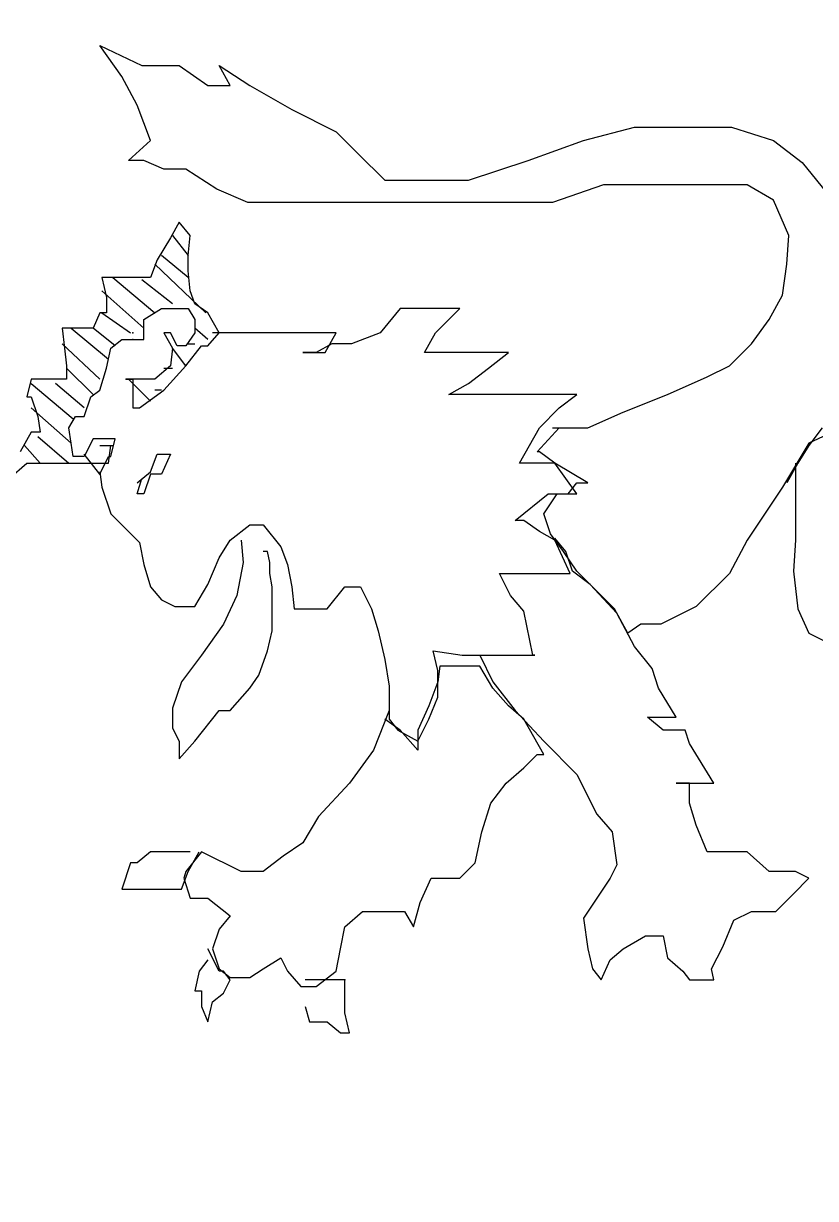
# Model space of a CAD drawing. Extents: x 731854 to 732444, y 4380981 to 4382008.
# Drawn here: x 731885.58 to 731889.17, y 4381842.19 to 4381847.51 of the extents above; entities that cross this region are included whole.
import ezdxf

# ---------------------------------------------------------------- set-up
doc = ezdxf.new("R2010")
doc.units = 0
doc.layers.get('0').update_dxf_attribs({"linetype": 'CONTINUOUS'})

msp = doc.modelspace()

# ---------------------------------------------------------------- linework, layer by layer
at = {"color": 0, "linetype": 'CONTINUOUS'}
for p, q in [((731886.03, 4381847.27), (731885.93, 4381847.41)), ((731885.93, 4381847.41), (731886.12, 4381847.32)), ((731886.03, 4381847.27), (731885.93, 4381847.41)), ((731885.93, 4381847.41), (731886.12, 4381847.32)), ((731886.12, 4381847.32), (731886.29, 4381847.32)), ((731886.12, 4381847.32), (731886.29, 4381847.32)), ((731886.29, 4381847.32), (731886.42, 4381847.23)), ((731886.29, 4381847.32), (731886.42, 4381847.23)), ((731886.47, 4381847.32), (731886.61, 4381847.23)), ((731886.52, 4381847.23), (731886.47, 4381847.32)), ((731886.47, 4381847.32), (731886.61, 4381847.23)), ((731886.52, 4381847.23), (731886.47, 4381847.32)), ((731886.1, 4381847.14), (731886.03, 4381847.27)), ((731886.1, 4381847.14), (731886.03, 4381847.27)), ((731886.42, 4381847.23), (731886.52, 4381847.23)), ((731886.42, 4381847.23), (731886.52, 4381847.23)), ((731886.61, 4381847.23), (731886.8, 4381847.12)), ((731886.61, 4381847.23), (731886.8, 4381847.12)), ((731886.16, 4381846.98), (731886.1, 4381847.14)), ((731886.16, 4381846.98), (731886.1, 4381847.14)), ((731886.8, 4381847.12), (731887, 4381847.02)), ((731886.8, 4381847.12), (731887, 4381847.02)), ((731887, 4381847.02), (731887.1, 4381846.92)), ((731887, 4381847.02), (731887.1, 4381846.92)), ((731888.12, 4381846.98), (731888.35, 4381847.04)), ((731888.12, 4381846.98), (731888.35, 4381847.04)), ((731888.35, 4381847.04), (731888.58, 4381847.04)), ((731888.35, 4381847.04), (731888.58, 4381847.04)), ((731888.58, 4381847.04), (731888.79, 4381847.04)), ((731888.58, 4381847.04), (731888.79, 4381847.04)), ((731888.79, 4381847.04), (731888.98, 4381846.98)), ((731888.79, 4381847.04), (731888.98, 4381846.98)), ((731886.06, 4381846.89), (731886.16, 4381846.98)), ((731886.06, 4381846.89), (731886.16, 4381846.98)), ((731887.87, 4381846.89), (731888.12, 4381846.98)), ((731887.87, 4381846.89), (731888.12, 4381846.98)), ((731888.98, 4381846.98), (731889.11, 4381846.88)), ((731888.98, 4381846.98), (731889.11, 4381846.88)), ((731886.13, 4381846.89), (731886.06, 4381846.89)), ((731886.13, 4381846.89), (731886.06, 4381846.89)), ((731886.22, 4381846.85), (731886.13, 4381846.89)), ((731886.22, 4381846.85), (731886.13, 4381846.89)), ((731887.1, 4381846.92), (731887.22, 4381846.8)), ((731887.1, 4381846.92), (731887.22, 4381846.8)), ((731887.6, 4381846.8), (731887.87, 4381846.89)), ((731887.6, 4381846.8), (731887.87, 4381846.89)), ((731886.32, 4381846.85), (731886.22, 4381846.85)), ((731886.32, 4381846.85), (731886.22, 4381846.85)), ((731886.46, 4381846.76), (731886.32, 4381846.85)), ((731886.46, 4381846.76), (731886.32, 4381846.85)), ((731889.11, 4381846.88), (731889.24, 4381846.72)), ((731889.11, 4381846.88), (731889.24, 4381846.72)), ((731887.22, 4381846.8), (731887.34, 4381846.8)), ((731887.22, 4381846.8), (731887.34, 4381846.8)), ((731887.34, 4381846.8), (731887.6, 4381846.8)), ((731887.34, 4381846.8), (731887.6, 4381846.8)), ((731886.6, 4381846.7), (731886.46, 4381846.76)), ((731886.6, 4381846.7), (731886.46, 4381846.76)), ((731888.21, 4381846.78), (731887.98, 4381846.7)), ((731888.21, 4381846.78), (731887.98, 4381846.7)), ((731888.49, 4381846.78), (731888.21, 4381846.78)), ((731888.49, 4381846.78), (731888.21, 4381846.78)), ((731888.69, 4381846.78), (731888.49, 4381846.78)), ((731888.69, 4381846.78), (731888.49, 4381846.78)), ((731888.86, 4381846.78), (731888.69, 4381846.78)), ((731888.86, 4381846.78), (731888.69, 4381846.78)), ((731888.98, 4381846.71), (731888.86, 4381846.78)), ((731888.98, 4381846.71), (731888.86, 4381846.78)), ((731886.81, 4381846.7), (731886.6, 4381846.7)), ((731886.81, 4381846.7), (731886.6, 4381846.7)), ((731886.99, 4381846.7), (731886.81, 4381846.7)), ((731886.99, 4381846.7), (731886.81, 4381846.7)), ((731887.11, 4381846.7), (731886.99, 4381846.7)), ((731887.11, 4381846.7), (731886.99, 4381846.7)), ((731887.33, 4381846.7), (731887.11, 4381846.7)), ((731887.33, 4381846.7), (731887.11, 4381846.7)), ((731887.59, 4381846.7), (731887.33, 4381846.7)), ((731887.59, 4381846.7), (731887.33, 4381846.7)), ((731887.78, 4381846.7), (731887.59, 4381846.7)), ((731887.78, 4381846.7), (731887.59, 4381846.7)), ((731887.98, 4381846.7), (731887.78, 4381846.7)), ((731887.98, 4381846.7), (731887.78, 4381846.7)), ((731889.05, 4381846.55), (731888.98, 4381846.71)), ((731889.05, 4381846.55), (731888.98, 4381846.71)), ((731886.29, 4381846.61), (731886.25, 4381846.54)), ((731886.29, 4381846.61), (731886.25, 4381846.54)), ((731886.34, 4381846.55), (731886.29, 4381846.61)), ((731886.34, 4381846.55), (731886.29, 4381846.61)), ((731886.25, 4381846.54), (731886.19, 4381846.44)), ((731886.25, 4381846.54), (731886.19, 4381846.44)), ((731886.26, 4381846.55), (731886.33, 4381846.46)), ((731886.26, 4381846.55), (731886.33, 4381846.46)), ((731886.33, 4381846.46), (731886.34, 4381846.55)), ((731886.33, 4381846.46), (731886.34, 4381846.55)), ((731889.04, 4381846.42), (731889.05, 4381846.55)), ((731889.04, 4381846.42), (731889.05, 4381846.55)), ((731886.19, 4381846.44), (731886.16, 4381846.36)), ((731886.19, 4381846.44), (731886.16, 4381846.36)), ((731886.18, 4381846.42), (731886.41, 4381846.2)), ((731886.18, 4381846.42), (731886.41, 4381846.2)), ((731886.33, 4381846.36), (731886.21, 4381846.46)), ((731886.33, 4381846.36), (731886.21, 4381846.46)), ((731886.33, 4381846.39), (731886.33, 4381846.46)), ((731886.33, 4381846.39), (731886.33, 4381846.46)), ((731889.02, 4381846.28), (731889.04, 4381846.42)), ((731889.02, 4381846.28), (731889.04, 4381846.42)), ((731886, 4381846.36), (731885.94, 4381846.36)), ((731885.94, 4381846.36), (731885.96, 4381846.27)), ((731886, 4381846.36), (731885.94, 4381846.36)), ((731885.94, 4381846.36), (731885.96, 4381846.27)), ((731885.99, 4381846.36), (731886.18, 4381846.2)), ((731885.99, 4381846.36), (731886.18, 4381846.2)), ((731886.05, 4381846.36), (731886, 4381846.36)), ((731886.05, 4381846.36), (731886, 4381846.36)), ((731886.12, 4381846.36), (731886.05, 4381846.36)), ((731886.12, 4381846.36), (731886.05, 4381846.36)), ((731886.16, 4381846.36), (731886.12, 4381846.36)), ((731886.16, 4381846.36), (731886.12, 4381846.36)), ((731886.34, 4381846.3), (731886.33, 4381846.39)), ((731886.34, 4381846.3), (731886.33, 4381846.39)), ((731886.26, 4381846.24), (731886.12, 4381846.35)), ((731886.26, 4381846.24), (731886.12, 4381846.35)), ((731886.13, 4381846.13), (731885.94, 4381846.3)), ((731886.13, 4381846.13), (731885.94, 4381846.3)), ((731885.96, 4381846.27), (731885.96, 4381846.2)), ((731885.96, 4381846.27), (731885.96, 4381846.2)), ((731886.36, 4381846.24), (731886.34, 4381846.3)), ((731886.36, 4381846.24), (731886.34, 4381846.3)), ((731888.96, 4381846.17), (731889.02, 4381846.28)), ((731888.96, 4381846.17), (731889.02, 4381846.28)), ((731885.93, 4381846.2), (731885.9, 4381846.13)), ((731885.93, 4381846.2), (731885.9, 4381846.13)), ((731885.96, 4381846.2), (731885.93, 4381846.2)), ((731885.96, 4381846.2), (731885.93, 4381846.2)), ((731885.94, 4381846.2), (731886.07, 4381846.11)), ((731885.94, 4381846.2), (731886.07, 4381846.11)), ((731886.13, 4381846.17), (731886.21, 4381846.22)), ((731886.13, 4381846.17), (731886.21, 4381846.22)), ((731886.21, 4381846.22), (731886.27, 4381846.22)), ((731886.21, 4381846.22), (731886.27, 4381846.22)), ((731886.27, 4381846.22), (731886.33, 4381846.22)), ((731886.27, 4381846.22), (731886.33, 4381846.22)), ((731886.33, 4381846.22), (731886.36, 4381846.17)), ((731886.33, 4381846.22), (731886.36, 4381846.17)), ((731886.42, 4381846.2), (731886.36, 4381846.24)), ((731886.42, 4381846.2), (731886.36, 4381846.24)), ((731886.47, 4381846.11), (731886.42, 4381846.2)), ((731886.47, 4381846.11), (731886.42, 4381846.2)), ((731887.29, 4381846.22), (731887.2, 4381846.11)), ((731887.29, 4381846.22), (731887.2, 4381846.11)), ((731887.4, 4381846.22), (731887.29, 4381846.22)), ((731887.4, 4381846.22), (731887.29, 4381846.22)), ((731887.56, 4381846.22), (731887.4, 4381846.22)), ((731887.56, 4381846.22), (731887.4, 4381846.22)), ((731887.51, 4381846.17), (731887.56, 4381846.22)), ((731887.51, 4381846.17), (731887.56, 4381846.22)), ((731886.13, 4381846.08), (731886.13, 4381846.17)), ((731886.13, 4381846.08), (731886.13, 4381846.17)), ((731886.36, 4381846.17), (731886.36, 4381846.11)), ((731886.36, 4381846.17), (731886.36, 4381846.11)), ((731887.45, 4381846.11), (731887.51, 4381846.17)), ((731887.45, 4381846.11), (731887.51, 4381846.17)), ((731888.88, 4381846.06), (731888.96, 4381846.17)), ((731888.88, 4381846.06), (731888.96, 4381846.17)), ((731885.78, 4381846.13), (731885.76, 4381846.13)), ((731885.76, 4381846.13), (731885.77, 4381846.04)), ((731885.78, 4381846.13), (731885.76, 4381846.13)), ((731885.76, 4381846.13), (731885.77, 4381846.04)), ((731885.86, 4381846.13), (731885.78, 4381846.13)), ((731885.86, 4381846.13), (731885.78, 4381846.13)), ((731885.8, 4381846.13), (731885.97, 4381845.99)), ((731885.8, 4381846.13), (731885.97, 4381845.99)), ((731885.9, 4381846.13), (731885.86, 4381846.13)), ((731885.9, 4381846.13), (731885.86, 4381846.13)), ((731886, 4381846.05), (731885.9, 4381846.13)), ((731886, 4381846.05), (731885.9, 4381846.13)), ((731886.25, 4381846.11), (731886.22, 4381846.11)), ((731886.22, 4381846.11), (731886.26, 4381846.04)), ((731886.25, 4381846.11), (731886.22, 4381846.11)), ((731886.22, 4381846.11), (731886.26, 4381846.04)), ((731886.28, 4381846.05), (731886.25, 4381846.11)), ((731886.28, 4381846.05), (731886.25, 4381846.11)), ((731886.36, 4381846.11), (731886.32, 4381846.05)), ((731886.36, 4381846.11), (731886.32, 4381846.05)), ((731886.42, 4381846.08), (731886.36, 4381846.13)), ((731886.42, 4381846.08), (731886.36, 4381846.13)), ((731886.42, 4381846.05), (731886.47, 4381846.11)), ((731886.42, 4381846.05), (731886.47, 4381846.11)), ((731886.47, 4381846.11), (731886.44, 4381846.11)), ((731886.47, 4381846.11), (731886.44, 4381846.11)), ((731886.52, 4381846.11), (731886.47, 4381846.11)), ((731886.52, 4381846.11), (731886.47, 4381846.11)), ((731886.6, 4381846.11), (731886.52, 4381846.11)), ((731886.6, 4381846.11), (731886.52, 4381846.11)), ((731886.75, 4381846.11), (731886.6, 4381846.11)), ((731886.75, 4381846.11), (731886.6, 4381846.11)), ((731886.85, 4381846.11), (731886.75, 4381846.11)), ((731886.85, 4381846.11), (731886.75, 4381846.11)), ((731886.98, 4381846.11), (731886.85, 4381846.11)), ((731886.98, 4381846.11), (731886.85, 4381846.11)), ((731886.95, 4381846.02), (731887, 4381846.11)), ((731886.95, 4381846.02), (731887, 4381846.11)), ((731887, 4381846.11), (731886.98, 4381846.11)), ((731887, 4381846.11), (731886.98, 4381846.11)), ((731887.2, 4381846.11), (731887.07, 4381846.06)), ((731887.2, 4381846.11), (731887.07, 4381846.06)), ((731887.4, 4381846.02), (731887.45, 4381846.11)), ((731887.4, 4381846.02), (731887.45, 4381846.11)), ((731885.93, 4381845.9), (731885.76, 4381846.06)), ((731885.93, 4381845.9), (731885.76, 4381846.06)), ((731885.77, 4381846.04), (731885.78, 4381845.96)), ((731885.77, 4381846.04), (731885.78, 4381845.96)), ((731885.96, 4381845.95), (731885.98, 4381846.04)), ((731885.96, 4381845.95), (731885.98, 4381846.04)), ((731885.98, 4381846.04), (731886.03, 4381846.08)), ((731885.98, 4381846.04), (731886.03, 4381846.08)), ((731886.03, 4381846.08), (731886.08, 4381846.08)), ((731886.03, 4381846.08), (731886.08, 4381846.08)), ((731886.08, 4381846.08), (731886.13, 4381846.08)), ((731886.08, 4381846.08), (731886.13, 4381846.08)), ((731886.26, 4381846.04), (731886.25, 4381845.96)), ((731886.26, 4381846.04), (731886.25, 4381845.96)), ((731886.32, 4381845.96), (731886.26, 4381846.04)), ((731886.32, 4381845.96), (731886.26, 4381846.04)), ((731886.32, 4381846.05), (731886.28, 4381846.05)), ((731886.32, 4381846.05), (731886.28, 4381846.05)), ((731886.32, 4381845.96), (731886.39, 4381846.05)), ((731886.32, 4381845.96), (731886.39, 4381846.05)), ((731886.33, 4381846.06), (731886.36, 4381846.06)), ((731886.33, 4381846.06), (731886.36, 4381846.06)), ((731886.39, 4381846.05), (731886.42, 4381846.05)), ((731886.39, 4381846.05), (731886.42, 4381846.05)), ((731886.98, 4381846.06), (731886.91, 4381846.02)), ((731886.98, 4381846.06), (731886.91, 4381846.02)), ((731887.07, 4381846.06), (731886.98, 4381846.06)), ((731887.07, 4381846.06), (731886.98, 4381846.06)), ((731888.78, 4381845.96), (731888.88, 4381846.06)), ((731888.78, 4381845.96), (731888.88, 4381846.06)), ((731886.87, 4381846.02), (731886.85, 4381846.02)), ((731886.85, 4381846.02), (731886.95, 4381846.02)), ((731886.87, 4381846.02), (731886.85, 4381846.02)), ((731886.85, 4381846.02), (731886.95, 4381846.02)), ((731886.91, 4381846.02), (731886.87, 4381846.02)), ((731886.91, 4381846.02), (731886.87, 4381846.02)), ((731887.43, 4381846.02), (731887.4, 4381846.02)), ((731887.43, 4381846.02), (731887.4, 4381846.02)), ((731887.51, 4381846.02), (731887.43, 4381846.02)), ((731887.51, 4381846.02), (731887.43, 4381846.02)), ((731887.6, 4381846.02), (731887.51, 4381846.02)), ((731887.6, 4381846.02), (731887.51, 4381846.02)), ((731887.72, 4381846.02), (731887.6, 4381846.02)), ((731887.72, 4381846.02), (731887.6, 4381846.02)), ((731887.69, 4381845.95), (731887.78, 4381846.02)), ((731887.69, 4381845.95), (731887.78, 4381846.02)), ((731887.78, 4381846.02), (731887.72, 4381846.02)), ((731887.78, 4381846.02), (731887.72, 4381846.02)), ((731885.78, 4381845.96), (731885.78, 4381845.9)), ((731885.78, 4381845.96), (731885.78, 4381845.9)), ((731885.78, 4381845.95), (731885.9, 4381845.83)), ((731885.78, 4381845.95), (731885.9, 4381845.83)), ((731885.93, 4381845.85), (731885.96, 4381845.95)), ((731885.93, 4381845.85), (731885.96, 4381845.95)), ((731886.25, 4381845.96), (731886.18, 4381845.9)), ((731886.25, 4381845.96), (731886.18, 4381845.9)), ((731886.22, 4381845.85), (731886.32, 4381845.96)), ((731886.22, 4381845.85), (731886.32, 4381845.96)), ((731886.22, 4381845.95), (731886.26, 4381845.95)), ((731886.22, 4381845.95), (731886.26, 4381845.95)), ((731887.6, 4381845.88), (731887.69, 4381845.95)), ((731887.6, 4381845.88), (731887.69, 4381845.95)), ((731888.68, 4381845.91), (731888.78, 4381845.96)), ((731888.68, 4381845.91), (731888.78, 4381845.96)), ((731885.62, 4381845.9), (731885.6, 4381845.82)), ((731885.62, 4381845.9), (731885.6, 4381845.82)), ((731885.65, 4381845.9), (731885.62, 4381845.9)), ((731885.65, 4381845.9), (731885.62, 4381845.9)), ((731885.62, 4381845.88), (731885.81, 4381845.72)), ((731885.62, 4381845.88), (731885.81, 4381845.72)), ((731885.71, 4381845.9), (731885.65, 4381845.9)), ((731885.71, 4381845.9), (731885.65, 4381845.9)), ((731885.73, 4381845.9), (731885.71, 4381845.9)), ((731885.73, 4381845.9), (731885.71, 4381845.9)), ((731885.78, 4381845.9), (731885.73, 4381845.9)), ((731885.78, 4381845.9), (731885.73, 4381845.9)), ((731885.86, 4381845.77), (731885.73, 4381845.88)), ((731885.86, 4381845.77), (731885.73, 4381845.88)), ((731886.09, 4381845.9), (731886.05, 4381845.9)), ((731886.05, 4381845.9), (731886.08, 4381845.9)), ((731886.09, 4381845.9), (731886.05, 4381845.9)), ((731886.05, 4381845.9), (731886.08, 4381845.9)), ((731886.06, 4381845.9), (731886.16, 4381845.8)), ((731886.06, 4381845.9), (731886.16, 4381845.8)), ((731886.08, 4381845.9), (731886.08, 4381845.77)), ((731886.08, 4381845.9), (731886.08, 4381845.77)), ((731886.11, 4381845.9), (731886.09, 4381845.9)), ((731886.11, 4381845.9), (731886.09, 4381845.9)), ((731886.13, 4381845.9), (731886.11, 4381845.9)), ((731886.13, 4381845.9), (731886.11, 4381845.9)), ((731886.18, 4381845.9), (731886.13, 4381845.9)), ((731886.18, 4381845.9), (731886.13, 4381845.9)), ((731887.51, 4381845.83), (731887.6, 4381845.88)), ((731887.51, 4381845.83), (731887.6, 4381845.88)), ((731888.5, 4381845.83), (731888.68, 4381845.91)), ((731888.5, 4381845.83), (731888.68, 4381845.91)), ((731885.89, 4381845.82), (731885.93, 4381845.85)), ((731885.89, 4381845.82), (731885.93, 4381845.85)), ((731886.11, 4381845.77), (731886.22, 4381845.85)), ((731886.11, 4381845.77), (731886.22, 4381845.85)), ((731886.21, 4381845.85), (731886.18, 4381845.85)), ((731886.21, 4381845.85), (731886.18, 4381845.85)), ((731887.59, 4381845.83), (731887.51, 4381845.83)), ((731887.59, 4381845.83), (731887.51, 4381845.83)), ((731887.67, 4381845.83), (731887.59, 4381845.83)), ((731887.67, 4381845.83), (731887.59, 4381845.83)), ((731887.79, 4381845.83), (731887.67, 4381845.83)), ((731887.79, 4381845.83), (731887.67, 4381845.83)), ((731887.92, 4381845.83), (731887.79, 4381845.83)), ((731887.92, 4381845.83), (731887.79, 4381845.83)), ((731888.09, 4381845.83), (731887.92, 4381845.83)), ((731888.09, 4381845.83), (731887.92, 4381845.83)), ((731888.01, 4381845.77), (731888.09, 4381845.83)), ((731888.01, 4381845.77), (731888.09, 4381845.83)), ((731888.3, 4381845.75), (731888.5, 4381845.83)), ((731888.3, 4381845.75), (731888.5, 4381845.83)), ((731885.6, 4381845.82), (731885.62, 4381845.82)), ((731885.6, 4381845.82), (731885.62, 4381845.82)), ((731885.62, 4381845.82), (731885.65, 4381845.73)), ((731885.62, 4381845.82), (731885.65, 4381845.73)), ((731885.86, 4381845.73), (731885.89, 4381845.82)), ((731885.86, 4381845.73), (731885.89, 4381845.82)), ((731885.8, 4381845.61), (731885.62, 4381845.77)), ((731885.8, 4381845.61), (731885.62, 4381845.77)), ((731885.65, 4381845.73), (731885.66, 4381845.66)), ((731885.65, 4381845.73), (731885.66, 4381845.66)), ((731885.79, 4381845.68), (731885.82, 4381845.73)), ((731885.79, 4381845.68), (731885.82, 4381845.73)), ((731885.82, 4381845.73), (731885.86, 4381845.73)), ((731885.82, 4381845.73), (731885.86, 4381845.73)), ((731886.08, 4381845.77), (731886.11, 4381845.77)), ((731886.08, 4381845.77), (731886.11, 4381845.77)), ((731887.92, 4381845.68), (731888.01, 4381845.77)), ((731887.92, 4381845.68), (731888.01, 4381845.77)), ((731888.14, 4381845.68), (731888.3, 4381845.75)), ((731888.14, 4381845.68), (731888.3, 4381845.75)), ((731885.8, 4381845.61), (731885.79, 4381845.68)), ((731885.8, 4381845.61), (731885.79, 4381845.68)), ((731887.83, 4381845.52), (731887.92, 4381845.68)), ((731887.83, 4381845.52), (731887.92, 4381845.68)), ((731887.91, 4381845.57), (731888.01, 4381845.68)), ((731887.91, 4381845.57), (731888.01, 4381845.68)), ((731887.98, 4381845.68), (731888.14, 4381845.68)), ((731887.98, 4381845.68), (731888.14, 4381845.68)), ((731888.01, 4381845.68), (731888.07, 4381845.68)), ((731888.01, 4381845.68), (731888.07, 4381845.68)), ((731889.2, 4381845.68), (731889.14, 4381845.6)), ((731889.29, 4381845.68), (731889.14, 4381845.61)), ((731889.2, 4381845.68), (731889.14, 4381845.6)), ((731889.29, 4381845.68), (731889.14, 4381845.61)), ((731885.62, 4381845.66), (731885.57, 4381845.57)), ((731885.62, 4381845.66), (731885.57, 4381845.57)), ((731885.66, 4381845.66), (731885.62, 4381845.66)), ((731885.66, 4381845.66), (731885.62, 4381845.66)), ((731885.65, 4381845.64), (731885.79, 4381845.52)), ((731885.65, 4381845.64), (731885.79, 4381845.52)), ((731885.9, 4381845.63), (731885.86, 4381845.55)), ((731885.9, 4381845.63), (731885.86, 4381845.55)), ((731885.93, 4381845.63), (731885.9, 4381845.63)), ((731885.93, 4381845.63), (731885.9, 4381845.63)), ((731885.98, 4381845.63), (731885.93, 4381845.63)), ((731885.98, 4381845.63), (731885.93, 4381845.63)), ((731885.98, 4381845.55), (731886, 4381845.63)), ((731886, 4381845.63), (731885.98, 4381845.63)), ((731885.98, 4381845.55), (731886, 4381845.63)), ((731886, 4381845.63), (731885.98, 4381845.63)), ((731885.66, 4381845.52), (731885.59, 4381845.6)), ((731885.66, 4381845.52), (731885.59, 4381845.6)), ((731885.81, 4381845.55), (731885.8, 4381845.61)), ((731885.81, 4381845.55), (731885.8, 4381845.61)), ((731885.93, 4381845.47), (731885.86, 4381845.56)), ((731885.93, 4381845.47), (731885.86, 4381845.56)), ((731885.93, 4381845.6), (731885.97, 4381845.6)), ((731885.93, 4381845.6), (731885.97, 4381845.6)), ((731885.97, 4381845.6), (731885.98, 4381845.6)), ((731885.97, 4381845.52), (731885.98, 4381845.6)), ((731885.97, 4381845.6), (731885.98, 4381845.6)), ((731885.97, 4381845.52), (731885.98, 4381845.6)), ((731885.98, 4381845.6), (731885.99, 4381845.6)), ((731885.98, 4381845.6), (731885.99, 4381845.6)), ((731886.16, 4381845.48), (731886.19, 4381845.56)), ((731886.16, 4381845.48), (731886.19, 4381845.56)), ((731886.19, 4381845.56), (731886.25, 4381845.56)), ((731886.19, 4381845.56), (731886.25, 4381845.56)), ((731886.25, 4381845.56), (731886.21, 4381845.47)), ((731886.25, 4381845.56), (731886.21, 4381845.47)), ((731887.92, 4381845.57), (731887.91, 4381845.57)), ((731887.92, 4381845.57), (731887.91, 4381845.57)), ((731887.99, 4381845.52), (731887.92, 4381845.57)), ((731887.99, 4381845.52), (731887.92, 4381845.57)), ((731889.14, 4381845.61), (731889.02, 4381845.41)), ((731889.14, 4381845.61), (731889.02, 4381845.41)), ((731889.14, 4381845.6), (731889.09, 4381845.52)), ((731889.14, 4381845.6), (731889.09, 4381845.52)), ((731885.52, 4381845.45), (731885.6, 4381845.52)), ((731885.52, 4381845.45), (731885.6, 4381845.52)), ((731885.6, 4381845.52), (731885.68, 4381845.52)), ((731885.6, 4381845.52), (731885.68, 4381845.52)), ((731885.68, 4381845.52), (731885.76, 4381845.52)), ((731885.68, 4381845.52), (731885.76, 4381845.52)), ((731885.76, 4381845.52), (731885.82, 4381845.52)), ((731885.76, 4381845.52), (731885.82, 4381845.52)), ((731885.86, 4381845.55), (731885.81, 4381845.55)), ((731885.86, 4381845.55), (731885.81, 4381845.55)), ((731885.82, 4381845.52), (731885.86, 4381845.52)), ((731885.82, 4381845.52), (731885.86, 4381845.52)), ((731885.86, 4381845.52), (731885.89, 4381845.52)), ((731885.86, 4381845.52), (731885.89, 4381845.52)), ((731885.89, 4381845.52), (731885.9, 4381845.52)), ((731885.89, 4381845.52), (731885.9, 4381845.52)), ((731885.9, 4381845.52), (731885.94, 4381845.52)), ((731885.9, 4381845.52), (731885.94, 4381845.52)), ((731885.93, 4381845.47), (731885.97, 4381845.55)), ((731885.93, 4381845.47), (731885.97, 4381845.55)), ((731885.94, 4381845.52), (731885.97, 4381845.52)), ((731885.94, 4381845.52), (731885.97, 4381845.52)), ((731885.97, 4381845.55), (731885.98, 4381845.55)), ((731885.97, 4381845.55), (731885.98, 4381845.55)), ((731887.92, 4381845.52), (731887.83, 4381845.52)), ((731887.92, 4381845.52), (731887.83, 4381845.52)), ((731887.99, 4381845.52), (731887.92, 4381845.52)), ((731887.99, 4381845.52), (731887.92, 4381845.52)), ((731888.09, 4381845.38), (731887.99, 4381845.52)), ((731888.14, 4381845.43), (731887.99, 4381845.52)), ((731888.09, 4381845.38), (731887.99, 4381845.52)), ((731888.14, 4381845.43), (731887.99, 4381845.52)), ((731889.09, 4381845.52), (731889.04, 4381845.43)), ((731889.09, 4381845.52), (731889.04, 4381845.43)), ((731889.08, 4381845.52), (731889.08, 4381845.35)), ((731889.08, 4381845.52), (731889.08, 4381845.35)), ((731885.93, 4381845.48), (731885.94, 4381845.41)), ((731885.93, 4381845.48), (731885.94, 4381845.41)), ((731886.1, 4381845.43), (731886.16, 4381845.48)), ((731886.1, 4381845.43), (731886.16, 4381845.48)), ((731886.16, 4381845.47), (731886.13, 4381845.38)), ((731886.16, 4381845.47), (731886.13, 4381845.38)), ((731886.18, 4381845.47), (731886.16, 4381845.47)), ((731886.18, 4381845.47), (731886.16, 4381845.47)), ((731886.21, 4381845.47), (731886.18, 4381845.47)), ((731886.21, 4381845.47), (731886.18, 4381845.47)), ((731885.94, 4381845.41), (731885.98, 4381845.29)), ((731885.94, 4381845.41), (731885.98, 4381845.29)), ((731886.1, 4381845.38), (731886.12, 4381845.45)), ((731886.1, 4381845.38), (731886.12, 4381845.45)), ((731888.05, 4381845.38), (731888.09, 4381845.43)), ((731888.05, 4381845.38), (731888.09, 4381845.43)), ((731888.09, 4381845.43), (731888.14, 4381845.43)), ((731888.09, 4381845.43), (731888.14, 4381845.43)), ((731889.02, 4381845.41), (731888.86, 4381845.17)), ((731889.02, 4381845.41), (731888.86, 4381845.17)), ((731886.11, 4381845.38), (731886.1, 4381845.38)), ((731886.11, 4381845.38), (731886.1, 4381845.38)), ((731886.13, 4381845.38), (731886.11, 4381845.38)), ((731886.13, 4381845.38), (731886.11, 4381845.38)), ((731887.81, 4381845.26), (731887.96, 4381845.38)), ((731887.81, 4381845.26), (731887.96, 4381845.38)), ((731887.94, 4381845.29), (731888, 4381845.38)), ((731887.94, 4381845.29), (731888, 4381845.38)), ((731887.96, 4381845.38), (731888.05, 4381845.38)), ((731887.96, 4381845.38), (731888.05, 4381845.38)), ((731888, 4381845.38), (731888.07, 4381845.38)), ((731888, 4381845.38), (731888.07, 4381845.38)), ((731888.07, 4381845.38), (731888.09, 4381845.38)), ((731888.07, 4381845.38), (731888.09, 4381845.38)), ((731889.08, 4381845.35), (731889.08, 4381845.17)), ((731889.08, 4381845.35), (731889.08, 4381845.17)), ((731885.98, 4381845.29), (731886.06, 4381845.21)), ((731885.98, 4381845.29), (731886.06, 4381845.21)), ((731886.52, 4381845.17), (731886.61, 4381845.24)), ((731886.52, 4381845.17), (731886.61, 4381845.24)), ((731886.61, 4381845.24), (731886.67, 4381845.24)), ((731886.61, 4381845.24), (731886.67, 4381845.24)), ((731886.67, 4381845.24), (731886.75, 4381845.14)), ((731886.67, 4381845.24), (731886.75, 4381845.14)), ((731887.85, 4381845.26), (731887.81, 4381845.26)), ((731887.85, 4381845.26), (731887.81, 4381845.26)), ((731887.92, 4381845.21), (731887.85, 4381845.26)), ((731887.92, 4381845.21), (731887.85, 4381845.26)), ((731887.97, 4381845.2), (731887.94, 4381845.29)), ((731887.97, 4381845.2), (731887.94, 4381845.29)), ((731886.06, 4381845.21), (731886.11, 4381845.16)), ((731886.06, 4381845.21), (731886.11, 4381845.16)), ((731887.99, 4381845.17), (731887.92, 4381845.21)), ((731887.99, 4381845.17), (731887.92, 4381845.21)), ((731888.03, 4381845.12), (731887.97, 4381845.2)), ((731888.03, 4381845.12), (731887.97, 4381845.2)), ((731886.11, 4381845.16), (731886.13, 4381845.06)), ((731886.11, 4381845.16), (731886.13, 4381845.06)), ((731886.47, 4381845.09), (731886.52, 4381845.17)), ((731886.47, 4381845.09), (731886.52, 4381845.17)), ((731886.57, 4381845.17), (731886.58, 4381845.07)), ((731886.57, 4381845.17), (731886.58, 4381845.07)), ((731886.75, 4381845.14), (731886.78, 4381845.06)), ((731886.75, 4381845.14), (731886.78, 4381845.06)), ((731888.04, 4381845.12), (731887.99, 4381845.18)), ((731888.04, 4381845.12), (731887.99, 4381845.18)), ((731888.06, 4381845.02), (731887.99, 4381845.17)), ((731888.06, 4381845.02), (731887.99, 4381845.17)), ((731888.86, 4381845.17), (731888.78, 4381845.02)), ((731888.86, 4381845.17), (731888.78, 4381845.02)), ((731889.08, 4381845.17), (731889.07, 4381845.03)), ((731889.08, 4381845.17), (731889.07, 4381845.03)), ((731886.42, 4381844.97), (731886.47, 4381845.09)), ((731886.42, 4381844.97), (731886.47, 4381845.09)), ((731886.69, 4381845.12), (731886.67, 4381845.12)), ((731886.69, 4381845.12), (731886.67, 4381845.12)), ((731886.7, 4381845.07), (731886.69, 4381845.12)), ((731886.7, 4381845.07), (731886.69, 4381845.12)), ((731888.09, 4381845.03), (731888.03, 4381845.12)), ((731888.09, 4381845.03), (731888.03, 4381845.12)), ((731888.07, 4381845.03), (731888.04, 4381845.12)), ((731888.07, 4381845.03), (731888.04, 4381845.12)), ((731886.13, 4381845.06), (731886.16, 4381844.96)), ((731886.13, 4381845.06), (731886.16, 4381844.96)), ((731886.58, 4381845.07), (731886.55, 4381844.92)), ((731886.58, 4381845.07), (731886.55, 4381844.92)), ((731886.7, 4381845.02), (731886.7, 4381845.07)), ((731886.7, 4381845.02), (731886.7, 4381845.07)), ((731886.78, 4381845.06), (731886.8, 4381844.96)), ((731886.78, 4381845.06), (731886.8, 4381844.96)), ((731888.15, 4381844.97), (731888.07, 4381845.03)), ((731888.15, 4381844.97), (731888.07, 4381845.03)), ((731888.15, 4381844.97), (731888.09, 4381845.03)), ((731888.15, 4381844.97), (731888.09, 4381845.03)), ((731889.07, 4381845.03), (731889.09, 4381844.86)), ((731889.07, 4381845.03), (731889.09, 4381844.86)), ((731886.71, 4381844.96), (731886.7, 4381845.02)), ((731886.71, 4381844.96), (731886.7, 4381845.02)), ((731887.79, 4381844.92), (731887.74, 4381845.02)), ((731887.74, 4381845.02), (731887.87, 4381845.02)), ((731887.79, 4381844.92), (731887.74, 4381845.02)), ((731887.74, 4381845.02), (731887.87, 4381845.02)), ((731887.87, 4381845.02), (731888, 4381845.02)), ((731887.87, 4381845.02), (731888, 4381845.02)), ((731888, 4381845.02), (731888.06, 4381845.02)), ((731888, 4381845.02), (731888.06, 4381845.02)), ((731888.78, 4381845.02), (731888.63, 4381844.87)), ((731888.78, 4381845.02), (731888.63, 4381844.87)), ((731886.16, 4381844.96), (731886.21, 4381844.9)), ((731886.16, 4381844.96), (731886.21, 4381844.9)), ((731886.36, 4381844.87), (731886.42, 4381844.97)), ((731886.36, 4381844.87), (731886.42, 4381844.97)), ((731886.55, 4381844.92), (731886.49, 4381844.79)), ((731886.55, 4381844.92), (731886.49, 4381844.79)), ((731886.71, 4381844.86), (731886.71, 4381844.96)), ((731886.71, 4381844.86), (731886.71, 4381844.96)), ((731886.8, 4381844.96), (731886.81, 4381844.86)), ((731886.8, 4381844.96), (731886.81, 4381844.86)), ((731886.96, 4381844.86), (731887.04, 4381844.96)), ((731886.96, 4381844.86), (731887.04, 4381844.96)), ((731887.04, 4381844.96), (731887.11, 4381844.96)), ((731887.04, 4381844.96), (731887.11, 4381844.96)), ((731887.11, 4381844.96), (731887.16, 4381844.86)), ((731887.11, 4381844.96), (731887.16, 4381844.86)), ((731887.85, 4381844.85), (731887.79, 4381844.92)), ((731887.85, 4381844.85), (731887.79, 4381844.92)), ((731888.26, 4381844.86), (731888.15, 4381844.97)), ((731888.27, 4381844.84), (731888.15, 4381844.97)), ((731888.26, 4381844.86), (731888.15, 4381844.97)), ((731888.27, 4381844.84), (731888.15, 4381844.97)), ((731886.21, 4381844.9), (731886.27, 4381844.87)), ((731886.21, 4381844.9), (731886.27, 4381844.87)), ((731886.27, 4381844.87), (731886.36, 4381844.87)), ((731886.27, 4381844.87), (731886.36, 4381844.87)), ((731888.63, 4381844.87), (731888.47, 4381844.79)), ((731888.63, 4381844.87), (731888.47, 4381844.79)), ((731886.71, 4381844.76), (731886.71, 4381844.86)), ((731886.71, 4381844.76), (731886.71, 4381844.86)), ((731886.81, 4381844.86), (731886.89, 4381844.86)), ((731886.81, 4381844.86), (731886.89, 4381844.86)), ((731886.89, 4381844.86), (731886.96, 4381844.86)), ((731886.89, 4381844.86), (731886.96, 4381844.86)), ((731887.16, 4381844.86), (731887.19, 4381844.76)), ((731887.16, 4381844.86), (731887.19, 4381844.76)), ((731887.89, 4381844.65), (731887.85, 4381844.85)), ((731887.89, 4381844.65), (731887.85, 4381844.85)), ((731888.32, 4381844.75), (731888.26, 4381844.86)), ((731888.32, 4381844.75), (731888.26, 4381844.86)), ((731888.35, 4381844.69), (731888.27, 4381844.84)), ((731888.35, 4381844.69), (731888.27, 4381844.84)), ((731889.09, 4381844.86), (731889.14, 4381844.75)), ((731889.09, 4381844.86), (731889.14, 4381844.75)), ((731886.49, 4381844.79), (731886.39, 4381844.65)), ((731886.49, 4381844.79), (731886.39, 4381844.65)), ((731886.69, 4381844.67), (731886.71, 4381844.76)), ((731886.69, 4381844.67), (731886.71, 4381844.76)), ((731887.19, 4381844.76), (731887.22, 4381844.63)), ((731887.19, 4381844.76), (731887.22, 4381844.63)), ((731888.38, 4381844.79), (731888.32, 4381844.75)), ((731888.38, 4381844.79), (731888.32, 4381844.75)), ((731888.47, 4381844.79), (731888.38, 4381844.79)), ((731888.47, 4381844.79), (731888.38, 4381844.79)), ((731889.14, 4381844.75), (731889.3, 4381844.67)), ((731889.14, 4381844.75), (731889.3, 4381844.67)), ((731886.65, 4381844.56), (731886.69, 4381844.67)), ((731886.65, 4381844.56), (731886.69, 4381844.67)), ((731887.44, 4381844.67), (731887.57, 4381844.65)), ((731887.46, 4381844.58), (731887.44, 4381844.67)), ((731887.44, 4381844.67), (731887.57, 4381844.65)), ((731887.46, 4381844.58), (731887.44, 4381844.67)), ((731888.43, 4381844.59), (731888.35, 4381844.69)), ((731888.43, 4381844.59), (731888.35, 4381844.69)), ((731886.39, 4381844.65), (731886.3, 4381844.53)), ((731886.39, 4381844.65), (731886.3, 4381844.53)), ((731887.22, 4381844.63), (731887.24, 4381844.51)), ((731887.22, 4381844.63), (731887.24, 4381844.51)), ((731887.57, 4381844.65), (731887.68, 4381844.65)), ((731887.57, 4381844.65), (731887.68, 4381844.65)), ((731887.65, 4381844.65), (731887.71, 4381844.53)), ((731887.65, 4381844.65), (731887.71, 4381844.53)), ((731887.68, 4381844.65), (731887.76, 4381844.65)), ((731887.68, 4381844.65), (731887.76, 4381844.65)), ((731887.76, 4381844.65), (731887.81, 4381844.65)), ((731887.76, 4381844.65), (731887.81, 4381844.65)), ((731887.81, 4381844.65), (731887.9, 4381844.65)), ((731887.81, 4381844.65), (731887.9, 4381844.65)), ((731887.9, 4381844.65), (731887.89, 4381844.65)), ((731887.9, 4381844.65), (731887.89, 4381844.65)), ((731886.61, 4381844.5), (731886.65, 4381844.56)), ((731886.61, 4381844.5), (731886.65, 4381844.56)), ((731887.47, 4381844.6), (731887.46, 4381844.53)), ((731887.47, 4381844.6), (731887.46, 4381844.53)), ((731887.46, 4381844.46), (731887.46, 4381844.58)), ((731887.46, 4381844.46), (731887.46, 4381844.58)), ((731887.59, 4381844.6), (731887.47, 4381844.6)), ((731887.59, 4381844.6), (731887.47, 4381844.6)), ((731887.65, 4381844.6), (731887.59, 4381844.6)), ((731887.65, 4381844.6), (731887.59, 4381844.6)), ((731887.71, 4381844.5), (731887.65, 4381844.6)), ((731887.71, 4381844.5), (731887.65, 4381844.6)), ((731888.46, 4381844.5), (731888.43, 4381844.59)), ((731888.46, 4381844.5), (731888.43, 4381844.59)), ((731886.3, 4381844.53), (731886.26, 4381844.41)), ((731886.3, 4381844.53), (731886.26, 4381844.41)), ((731886.52, 4381844.4), (731886.61, 4381844.5)), ((731886.52, 4381844.4), (731886.61, 4381844.5)), ((731887.24, 4381844.51), (731887.24, 4381844.44)), ((731887.24, 4381844.51), (731887.24, 4381844.44)), ((731887.46, 4381844.53), (731887.42, 4381844.42)), ((731887.46, 4381844.53), (731887.42, 4381844.42)), ((731887.71, 4381844.53), (731887.81, 4381844.4)), ((731887.71, 4381844.53), (731887.81, 4381844.4)), ((731887.78, 4381844.42), (731887.71, 4381844.5)), ((731887.78, 4381844.42), (731887.71, 4381844.5)), ((731888.54, 4381844.37), (731888.46, 4381844.5)), ((731888.54, 4381844.37), (731888.46, 4381844.5)), ((731887.42, 4381844.36), (731887.46, 4381844.46)), ((731887.42, 4381844.36), (731887.46, 4381844.46)), ((731886.26, 4381844.41), (731886.26, 4381844.32)), ((731886.26, 4381844.41), (731886.26, 4381844.32)), ((731886.36, 4381844.26), (731886.47, 4381844.4)), ((731886.36, 4381844.26), (731886.47, 4381844.4)), ((731886.47, 4381844.4), (731886.52, 4381844.4)), ((731886.47, 4381844.4), (731886.52, 4381844.4)), ((731887.24, 4381844.4), (731887.17, 4381844.22)), ((731887.24, 4381844.4), (731887.17, 4381844.22)), ((731887.24, 4381844.44), (731887.24, 4381844.36)), ((731887.24, 4381844.44), (731887.24, 4381844.36)), ((731887.42, 4381844.42), (731887.37, 4381844.31)), ((731887.42, 4381844.42), (731887.37, 4381844.31)), ((731887.85, 4381844.36), (731887.78, 4381844.42)), ((731887.85, 4381844.36), (731887.78, 4381844.42)), ((731887.81, 4381844.4), (731887.94, 4381844.26)), ((731887.81, 4381844.4), (731887.94, 4381844.26)), ((731887.29, 4381844.31), (731887.22, 4381844.36)), ((731887.29, 4381844.31), (731887.22, 4381844.36)), ((731887.24, 4381844.36), (731887.28, 4381844.31)), ((731887.24, 4381844.36), (731887.28, 4381844.31)), ((731887.37, 4381844.26), (731887.42, 4381844.36)), ((731887.37, 4381844.26), (731887.42, 4381844.36)), ((731887.94, 4381844.2), (731887.85, 4381844.36)), ((731887.94, 4381844.2), (731887.85, 4381844.36)), ((731888.48, 4381844.31), (731888.41, 4381844.37)), ((731888.41, 4381844.37), (731888.44, 4381844.37)), ((731888.48, 4381844.31), (731888.41, 4381844.37)), ((731888.41, 4381844.37), (731888.44, 4381844.37)), ((731888.44, 4381844.37), (731888.54, 4381844.37)), ((731888.44, 4381844.37), (731888.54, 4381844.37)), ((731886.26, 4381844.32), (731886.29, 4381844.26)), ((731886.26, 4381844.32), (731886.29, 4381844.26)), ((731887.28, 4381844.31), (731887.37, 4381844.26)), ((731887.28, 4381844.31), (731887.37, 4381844.26)), ((731887.37, 4381844.22), (731887.29, 4381844.31)), ((731887.37, 4381844.22), (731887.29, 4381844.31)), ((731887.37, 4381844.31), (731887.37, 4381844.22)), ((731887.37, 4381844.31), (731887.37, 4381844.22)), ((731888.58, 4381844.31), (731888.48, 4381844.31)), ((731888.58, 4381844.31), (731888.48, 4381844.31)), ((731888.6, 4381844.25), (731888.58, 4381844.31)), ((731888.6, 4381844.25), (731888.58, 4381844.31)), ((731886.29, 4381844.26), (731886.29, 4381844.18)), ((731886.29, 4381844.18), (731886.36, 4381844.26)), ((731886.29, 4381844.26), (731886.29, 4381844.18)), ((731886.29, 4381844.18), (731886.36, 4381844.26)), ((731887.94, 4381844.26), (731888.09, 4381844.11)), ((731887.94, 4381844.26), (731888.09, 4381844.11)), ((731888.71, 4381844.07), (731888.6, 4381844.25)), ((731888.71, 4381844.07), (731888.6, 4381844.25)), ((731887.17, 4381844.22), (731887.06, 4381844.07)), ((731887.17, 4381844.22), (731887.06, 4381844.07)), ((731887.85, 4381844.14), (731887.91, 4381844.2)), ((731887.85, 4381844.14), (731887.91, 4381844.2)), ((731887.91, 4381844.2), (731887.94, 4381844.2)), ((731887.91, 4381844.2), (731887.94, 4381844.2)), ((731887.77, 4381844.07), (731887.85, 4381844.14)), ((731887.77, 4381844.07), (731887.85, 4381844.14)), ((731887.06, 4381844.07), (731886.92, 4381843.92)), ((731887.06, 4381844.07), (731886.92, 4381843.92)), ((731887.7, 4381843.98), (731887.77, 4381844.07)), ((731887.7, 4381843.98), (731887.77, 4381844.07)), ((731888.09, 4381844.11), (731888.18, 4381843.93)), ((731888.09, 4381844.11), (731888.18, 4381843.93)), ((731888.6, 4381844.07), (731888.54, 4381844.07)), ((731888.54, 4381844.07), (731888.57, 4381844.07)), ((731888.6, 4381844.07), (731888.54, 4381844.07)), ((731888.54, 4381844.07), (731888.57, 4381844.07)), ((731888.57, 4381844.07), (731888.64, 4381844.07)), ((731888.57, 4381844.07), (731888.64, 4381844.07)), ((731888.6, 4381843.98), (731888.6, 4381844.07)), ((731888.6, 4381843.98), (731888.6, 4381844.07)), ((731888.64, 4381844.07), (731888.71, 4381844.07)), ((731888.64, 4381844.07), (731888.71, 4381844.07)), ((731887.66, 4381843.85), (731887.7, 4381843.98)), ((731887.66, 4381843.85), (731887.7, 4381843.98)), ((731888.63, 4381843.88), (731888.6, 4381843.98)), ((731888.63, 4381843.88), (731888.6, 4381843.98)), ((731886.92, 4381843.92), (731886.85, 4381843.8)), ((731886.92, 4381843.92), (731886.85, 4381843.8)), ((731888.18, 4381843.93), (731888.25, 4381843.85)), ((731888.18, 4381843.93), (731888.25, 4381843.85)), ((731888.68, 4381843.76), (731888.63, 4381843.88)), ((731888.68, 4381843.76), (731888.63, 4381843.88)), ((731887.63, 4381843.71), (731887.66, 4381843.85)), ((731887.63, 4381843.71), (731887.66, 4381843.85)), ((731888.25, 4381843.85), (731888.27, 4381843.7)), ((731888.25, 4381843.85), (731888.27, 4381843.7)), ((731886.16, 4381843.76), (731886.1, 4381843.71)), ((731886.16, 4381843.76), (731886.1, 4381843.71)), ((731886.26, 4381843.76), (731886.16, 4381843.76)), ((731886.26, 4381843.76), (731886.16, 4381843.76)), ((731886.34, 4381843.76), (731886.26, 4381843.76)), ((731886.34, 4381843.76), (731886.26, 4381843.76)), ((731886.39, 4381843.76), (731886.32, 4381843.67)), ((731886.39, 4381843.76), (731886.32, 4381843.67)), ((731886.33, 4381843.67), (731886.38, 4381843.76)), ((731886.33, 4381843.67), (731886.38, 4381843.76)), ((731886.57, 4381843.67), (731886.39, 4381843.76)), ((731886.57, 4381843.67), (731886.39, 4381843.76)), ((731886.85, 4381843.8), (731886.76, 4381843.74)), ((731886.85, 4381843.8), (731886.76, 4381843.74)), ((731888.76, 4381843.76), (731888.68, 4381843.76)), ((731888.76, 4381843.76), (731888.68, 4381843.76)), ((731888.86, 4381843.76), (731888.76, 4381843.76)), ((731888.86, 4381843.76), (731888.76, 4381843.76)), ((731888.96, 4381843.67), (731888.86, 4381843.76)), ((731888.96, 4381843.67), (731888.86, 4381843.76)), ((731886.07, 4381843.71), (731886.03, 4381843.59)), ((731886.07, 4381843.71), (731886.03, 4381843.59)), ((731886.1, 4381843.71), (731886.07, 4381843.71)), ((731886.1, 4381843.71), (731886.07, 4381843.71)), ((731886.76, 4381843.74), (731886.67, 4381843.67)), ((731886.76, 4381843.74), (731886.67, 4381843.67)), ((731887.56, 4381843.64), (731887.63, 4381843.71)), ((731887.56, 4381843.64), (731887.63, 4381843.71)), ((731888.27, 4381843.7), (731888.24, 4381843.64)), ((731888.27, 4381843.7), (731888.24, 4381843.64)), ((731886.3, 4381843.59), (731886.33, 4381843.67)), ((731886.3, 4381843.59), (731886.33, 4381843.67)), ((731886.32, 4381843.67), (731886.31, 4381843.64)), ((731886.32, 4381843.67), (731886.31, 4381843.64)), ((731886.67, 4381843.67), (731886.57, 4381843.67)), ((731886.67, 4381843.67), (731886.57, 4381843.67)), ((731889.08, 4381843.67), (731888.96, 4381843.67)), ((731889.08, 4381843.67), (731888.96, 4381843.67)), ((731889.14, 4381843.64), (731889.08, 4381843.67)), ((731889.14, 4381843.64), (731889.08, 4381843.67)), ((731886.03, 4381843.59), (731886.1, 4381843.59)), ((731886.03, 4381843.59), (731886.1, 4381843.59)), ((731886.1, 4381843.59), (731886.16, 4381843.59)), ((731886.1, 4381843.59), (731886.16, 4381843.59)), ((731886.16, 4381843.59), (731886.22, 4381843.59)), ((731886.16, 4381843.59), (731886.22, 4381843.59)), ((731886.22, 4381843.59), (731886.26, 4381843.59)), ((731886.22, 4381843.59), (731886.26, 4381843.59)), ((731886.26, 4381843.59), (731886.29, 4381843.59)), ((731886.26, 4381843.59), (731886.29, 4381843.59)), ((731886.29, 4381843.59), (731886.3, 4381843.59)), ((731886.29, 4381843.59), (731886.3, 4381843.59)), ((731886.31, 4381843.64), (731886.34, 4381843.55)), ((731886.31, 4381843.64), (731886.34, 4381843.55)), ((731887.38, 4381843.53), (731887.43, 4381843.64)), ((731887.38, 4381843.53), (731887.43, 4381843.64)), ((731887.43, 4381843.64), (731887.46, 4381843.64)), ((731887.43, 4381843.64), (731887.46, 4381843.64)), ((731887.46, 4381843.64), (731887.51, 4381843.64)), ((731887.46, 4381843.64), (731887.51, 4381843.64)), ((731887.51, 4381843.64), (731887.54, 4381843.64)), ((731887.51, 4381843.64), (731887.54, 4381843.64)), ((731887.54, 4381843.64), (731887.56, 4381843.64)), ((731887.54, 4381843.64), (731887.56, 4381843.64)), ((731888.24, 4381843.64), (731888.18, 4381843.55)), ((731888.24, 4381843.64), (731888.18, 4381843.55)), ((731889.07, 4381843.57), (731889.14, 4381843.64)), ((731889.07, 4381843.57), (731889.14, 4381843.64)), ((731886.34, 4381843.55), (731886.42, 4381843.55)), ((731886.34, 4381843.55), (731886.42, 4381843.55)), ((731886.42, 4381843.55), (731886.52, 4381843.47)), ((731886.42, 4381843.55), (731886.52, 4381843.47)), ((731888.18, 4381843.55), (731888.12, 4381843.46)), ((731888.18, 4381843.55), (731888.12, 4381843.46)), ((731888.99, 4381843.49), (731889.07, 4381843.57)), ((731888.99, 4381843.49), (731889.07, 4381843.57)), ((731887.04, 4381843.42), (731887.12, 4381843.49)), ((731887.04, 4381843.42), (731887.12, 4381843.49)), ((731887.12, 4381843.49), (731887.2, 4381843.49)), ((731887.12, 4381843.49), (731887.2, 4381843.49)), ((731887.2, 4381843.49), (731887.26, 4381843.49)), ((731887.2, 4381843.49), (731887.26, 4381843.49)), ((731887.26, 4381843.49), (731887.31, 4381843.49)), ((731887.26, 4381843.49), (731887.31, 4381843.49)), ((731887.31, 4381843.49), (731887.35, 4381843.42)), ((731887.31, 4381843.49), (731887.35, 4381843.42)), ((731887.35, 4381843.42), (731887.38, 4381843.53)), ((731887.35, 4381843.42), (731887.38, 4381843.53)), ((731888.8, 4381843.45), (731888.88, 4381843.49)), ((731888.8, 4381843.45), (731888.88, 4381843.49)), ((731888.88, 4381843.49), (731888.99, 4381843.49)), ((731888.88, 4381843.49), (731888.99, 4381843.49)), ((731886.52, 4381843.47), (731886.47, 4381843.41)), ((731886.52, 4381843.47), (731886.47, 4381843.41)), ((731888.12, 4381843.46), (731888.14, 4381843.32)), ((731888.12, 4381843.46), (731888.14, 4381843.32)), ((731888.75, 4381843.33), (731888.8, 4381843.45)), ((731888.75, 4381843.33), (731888.8, 4381843.45)), ((731886.47, 4381843.41), (731886.44, 4381843.32)), ((731886.47, 4381843.41), (731886.44, 4381843.32)), ((731887.02, 4381843.32), (731887.04, 4381843.42)), ((731887.02, 4381843.32), (731887.04, 4381843.42)), ((731888.3, 4381843.32), (731888.4, 4381843.38)), ((731888.3, 4381843.32), (731888.4, 4381843.38)), ((731888.4, 4381843.38), (731888.48, 4381843.38)), ((731888.4, 4381843.38), (731888.48, 4381843.38)), ((731888.48, 4381843.38), (731888.5, 4381843.28)), ((731888.48, 4381843.38), (731888.5, 4381843.28)), ((731888.7, 4381843.23), (731888.75, 4381843.33)), ((731888.7, 4381843.23), (731888.75, 4381843.33)), ((731886.47, 4381843.22), (731886.42, 4381843.32)), ((731886.47, 4381843.22), (731886.42, 4381843.32)), ((731886.44, 4381843.32), (731886.47, 4381843.23)), ((731886.44, 4381843.32), (731886.47, 4381843.23)), ((731886.67, 4381843.23), (731886.75, 4381843.28)), ((731886.67, 4381843.23), (731886.75, 4381843.28)), ((731886.75, 4381843.28), (731886.78, 4381843.22)), ((731886.75, 4381843.28), (731886.78, 4381843.22)), ((731887, 4381843.22), (731887.02, 4381843.32)), ((731887, 4381843.22), (731887.02, 4381843.32)), ((731888.14, 4381843.32), (731888.16, 4381843.23)), ((731888.14, 4381843.32), (731888.16, 4381843.23)), ((731888.24, 4381843.27), (731888.3, 4381843.32)), ((731888.24, 4381843.27), (731888.3, 4381843.32)), ((731888.5, 4381843.28), (731888.57, 4381843.22)), ((731888.5, 4381843.28), (731888.57, 4381843.22)), ((731886.38, 4381843.22), (731886.36, 4381843.13)), ((731886.38, 4381843.22), (731886.36, 4381843.13)), ((731886.42, 4381843.27), (731886.38, 4381843.22)), ((731886.42, 4381843.27), (731886.38, 4381843.22)), ((731886.47, 4381843.23), (731886.52, 4381843.19)), ((731886.47, 4381843.23), (731886.52, 4381843.19)), ((731886.49, 4381843.22), (731886.47, 4381843.22)), ((731886.49, 4381843.22), (731886.47, 4381843.22)), ((731886.52, 4381843.18), (731886.49, 4381843.22)), ((731886.52, 4381843.18), (731886.49, 4381843.22)), ((731886.61, 4381843.19), (731886.67, 4381843.23)), ((731886.61, 4381843.19), (731886.67, 4381843.23)), ((731886.78, 4381843.22), (731886.84, 4381843.15)), ((731886.78, 4381843.22), (731886.84, 4381843.15)), ((731886.91, 4381843.15), (731887, 4381843.22)), ((731886.91, 4381843.15), (731887, 4381843.22)), ((731888.16, 4381843.23), (731888.2, 4381843.18)), ((731888.16, 4381843.23), (731888.2, 4381843.18)), ((731888.2, 4381843.18), (731888.24, 4381843.27)), ((731888.2, 4381843.18), (731888.24, 4381843.27)), ((731888.57, 4381843.22), (731888.6, 4381843.18)), ((731888.57, 4381843.22), (731888.6, 4381843.18)), ((731888.71, 4381843.18), (731888.7, 4381843.23)), ((731888.71, 4381843.18), (731888.7, 4381843.23)), ((731886.49, 4381843.12), (731886.52, 4381843.18)), ((731886.49, 4381843.12), (731886.52, 4381843.18)), ((731886.52, 4381843.19), (731886.61, 4381843.19)), ((731886.52, 4381843.19), (731886.61, 4381843.19)), ((731886.89, 4381843.18), (731886.86, 4381843.18)), ((731886.89, 4381843.18), (731886.86, 4381843.18)), ((731886.98, 4381843.18), (731886.89, 4381843.18)), ((731886.98, 4381843.18), (731886.89, 4381843.18)), ((731887.04, 4381843.18), (731886.98, 4381843.18)), ((731887.04, 4381843.18), (731886.98, 4381843.18)), ((731887.04, 4381843.1), (731887.04, 4381843.18)), ((731887.04, 4381843.1), (731887.04, 4381843.18)), ((731888.6, 4381843.18), (731888.66, 4381843.18)), ((731888.6, 4381843.18), (731888.66, 4381843.18)), ((731888.66, 4381843.18), (731888.71, 4381843.18)), ((731888.66, 4381843.18), (731888.71, 4381843.18)), ((731886.36, 4381843.13), (731886.39, 4381843.13)), ((731886.36, 4381843.13), (731886.39, 4381843.13)), ((731886.39, 4381843.13), (731886.39, 4381843.06)), ((731886.39, 4381843.13), (731886.39, 4381843.06)), ((731886.44, 4381843.08), (731886.49, 4381843.12)), ((731886.44, 4381843.08), (731886.49, 4381843.12)), ((731886.84, 4381843.15), (731886.91, 4381843.15)), ((731886.84, 4381843.15), (731886.91, 4381843.15)), ((731886.39, 4381843.06), (731886.42, 4381842.99)), ((731886.39, 4381843.06), (731886.42, 4381842.99)), ((731886.42, 4381842.99), (731886.44, 4381843.08)), ((731886.42, 4381842.99), (731886.44, 4381843.08)), ((731886.86, 4381843.06), (731886.88, 4381842.99)), ((731886.86, 4381843.06), (731886.88, 4381842.99)), ((731887.04, 4381843.03), (731887.04, 4381843.1)), ((731887.04, 4381843.03), (731887.04, 4381843.1)), ((731887.06, 4381842.94), (731887.04, 4381843.03)), ((731887.06, 4381842.94), (731887.04, 4381843.03)), ((731886.88, 4381842.99), (731886.96, 4381842.99)), ((731886.88, 4381842.99), (731886.96, 4381842.99)), ((731886.96, 4381842.99), (731887.02, 4381842.94)), ((731886.96, 4381842.99), (731887.02, 4381842.94)), ((731887.02, 4381842.94), (731887.06, 4381842.94)), ((731887.02, 4381842.94), (731887.06, 4381842.94))]:
    msp.add_line(p, q, dxfattribs=at)
for p in [(731886.08, 4381846.11), (731886.08, 4381846.11), (731886.08, 4381846.08), (731886.08, 4381846.08), (731886.05, 4381845.9), (731886.05, 4381845.9), (731886.08, 4381845.9), (731886.08, 4381845.9), (731885.93, 4381845.47), (731885.93, 4381845.47), (731887.04, 4381843.18), (731887.04, 4381843.18)]:
    msp.add_point(p, dxfattribs=at)

# ---------------------------------------------------------------- meshes
mesh = msp.add_polyface(dxfattribs=at)
corners = [(732162.5, 4380981), (731854.5, 4382007.5), (732444, 4380981), (732444, 4382007.5), (731854.5, 4380981)]
mesh.append_faces([[corners[k] for k in face] for face in [(0, 1, 4), (1, 0, 2, 3)]], dxfattribs={"vtx0": -1, "color": 0})
mesh = msp.add_polyface(dxfattribs=at)
corners = [(732145.58, 4381821), (732145.58, 4382001.5), (731864.5, 4382001.5), (731864.5, 4381821)]
mesh.append_faces([[corners[k] for k in face] for face in [(0, 1, 2, 3)]], dxfattribs={"color": 0})

doc.saveas('drawing.dxf')
